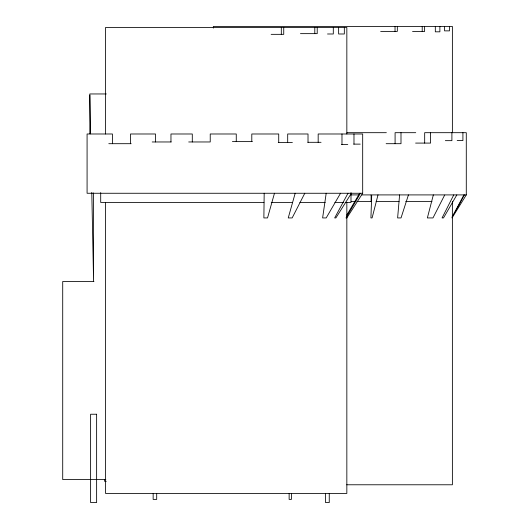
<?xml version="1.0" encoding="UTF-8"?>
<svg xmlns="http://www.w3.org/2000/svg" width="529" height="529" viewBox="0 0 529 529"><rect width="100%" height="100%" fill="white"/><g stroke="black" fill="none" stroke-linecap="round" stroke-linejoin="round"><path stroke-width="0.79" d="M264.183 193.264L263.872 217.935L267.529 217.935L274.472 193.264M399.6 194.91L397.616 217.935L401.035 217.935L408.434 194.91M326.188 193.264L322.617 217.935L326.188 217.935L340.537 193.264M378.004 194.91L372.099 217.935L370.922 217.935L371.715 194.91L444.737 194.91L432.98 217.935L427.366 217.935L433.344 194.91M295.182 193.264L288.245 217.935L292.16 217.935L304.79 193.264M453.756 194.91L442.059 217.935L443.5 217.935L456.831 194.91M451.991 217.214L463.94 194.91M464.383 194.91L452.044 217.935L466.287 194.91L466.287 132.686L424.675 132.686L424.675 143.088M347.996 193.264L334.672 217.935L335.875 217.935L351.395 193.264M360.428 193.264L346.012 217.935L346.839 217.935L362.682 193.264L362.682 133.989L318.174 133.989L318.174 142.308M346.779 215.111L359.687 193.264M380.662 31.39L397.332 31.39L397.332 26.45M412.554 31.476L424.615 31.476L424.615 26.45M300.446 33.644L317.215 33.644L317.215 27.488M327.517 33.988L333.303 33.988L333.303 27.488M271.126 34.339L283.736 34.339L283.736 27.488M106.336 93.957L89.831 93.957L89.831 133.738M346.998 132.686L386.355 132.686M415.748 132.686L395.09 132.686L395.09 143.696M445.345 140.661L451.898 140.661L451.898 132.686M457.182 140.575L462.915 140.575L462.915 132.686M232.403 141.613L252.34 141.613M152.2 141.964L171.191 141.964M188.708 141.964L210.231 141.964L210.231 133.989L236.265 133.989L236.265 141.613M307.779 142.308L321.05 142.308M278.274 142.48L292.378 142.48M415.609 143.088L430.58 143.088L430.58 132.686M108.802 143.696L131.185 143.696M386.144 143.696L400.995 143.696L400.995 132.686M353.65 144.126L360.216 144.126M341.43 144.391L347.771 144.391M362.682 193.264L87.08 193.264L87.08 133.989L112.432 133.989L112.432 143.696M351.124 194.91L358.55 194.91M361.849 194.91L370.922 194.91M444.962 194.91L466.287 194.91M351.124 201.523L355.25 201.523M356.896 201.523L370.922 201.523M376.059 201.523L399.097 201.523M405.683 201.523L432.014 201.523M263.951 202.448L100.702 202.448L100.702 192.635M271.238 202.448L292.524 202.448M299.89 202.448L325.269 202.448M334.857 202.448L343.777 202.448M345.245 202.448L350.991 202.448L350.991 192.635M93.964 281.514L62.713 281.514L62.713 479.565L105.826 479.565M106.269 481.33L104.623 481.33L104.623 479.684M346.733 484.776L452.381 484.776L452.381 201.523M89.831 95.081L90.611 133.85M91.795 192.424L93.587 281.514L93.587 192.94M452.381 132.686L452.381 26.45L213.346 26.45L213.346 28.097M449.452 26.45L449.452 30.867L444.558 30.867L444.558 26.45M439.883 26.45L439.883 31.819L435.321 31.819L435.321 26.45M422.215 26.45L422.215 31.476M395.037 26.45L395.037 31.39M371.127 194.91L371.127 201.523M353.98 133.989L353.98 144.126M346.839 133.989L346.839 27.488L105.542 27.488L105.542 133.989M346.839 202.448L346.839 493.431L105.542 493.431L105.542 202.448M344.333 27.488L344.333 33.988L338.633 33.988L338.633 27.488M341.979 133.989L341.979 144.391M329.263 493.431L329.263 502.55L325.527 502.55L325.527 493.431M314.795 27.488L314.795 33.644M308.017 142.308L308.017 133.989L287.69 133.989L287.69 142.48M291.426 493.643L291.426 499.389L289.132 499.389L289.132 493.643M281.316 27.488L281.316 34.339M278.723 142.48L278.723 133.989L251.797 133.989L251.797 141.613M192.292 141.964L192.292 133.989L170.966 133.989L170.966 141.964M156.696 493.643L156.696 499.389L153.152 499.389L153.152 493.643M155.5 141.964L155.5 133.989L130.518 133.989L130.518 143.696M96.628 414.233L90.611 414.233L90.611 502.55L96.628 502.55L96.628 414.233"/></g></svg>
